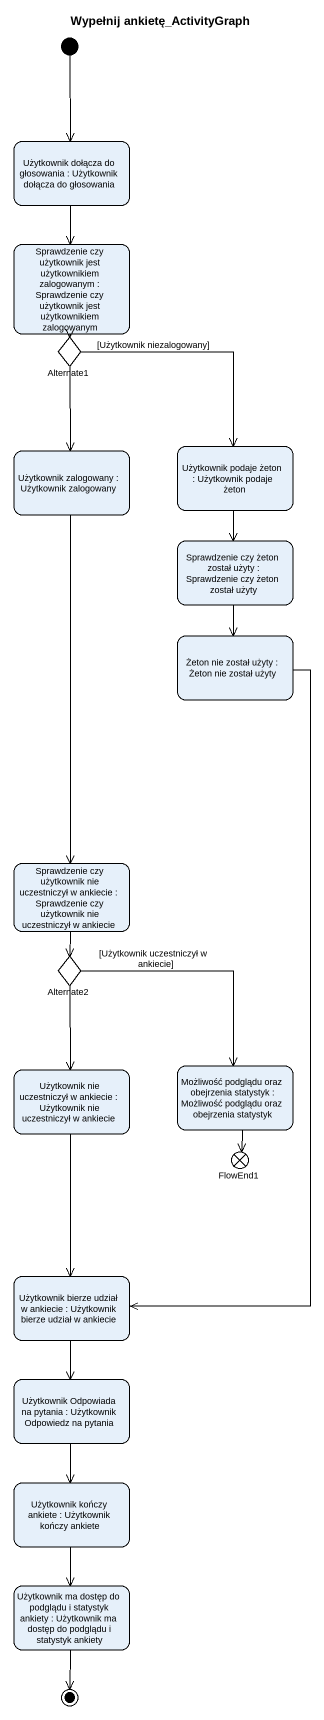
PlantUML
@startuml
title Wypełnij ankietę_ActivityGraph
hide empty description
state "Użytkownik dołącza do głosowania : Użytkownik dołącza do głosowania" as Użytkownik_dołącza_do
state "Sprawdzenie czy użytkownik jest użytkownikiem zalogowanym : Sprawdzenie czy użytkownik jest użytkownikiem zalogowanym" as Sprawdzenie_czy_użytkownik
state Alternate1 <<choice>>
state "Użytkownik zalogowany : Użytkownik zalogowany" as Użytkownik_zalogowany
state "Użytkownik podaje żeton : Użytkownik podaje żeton" as Użytkownik_podaje_żeton
state "Sprawdzenie czy żeton został użyty : Sprawdzenie czy żeton został użyty" as Sprawdzenie_czy_żeton
state "Żeton nie został użyty : Żeton nie został użyty" as Żeton_nie_został_użyty
state "Sprawdzenie czy użytkownik nie uczestniczył w ankiecie : Sprawdzenie czy użytkownik nie uczestniczył w ankiecie" as Sprawdzenie_czy_użytkownik_2
state Alternate2 <<choice>>
state "Użytkownik nie uczestniczył w ankiecie : Użytkownik nie uczestniczył w ankiecie" as Użytkownik_nie_uczestniczył
state "Możliwość podglądu oraz obejrzenia statystyk : Możliwość podglądu oraz obejrzenia statystyk" as Możliwość_podglądu_oraz
state FlowEnd1 <<end>>
state "Użytkownik bierze udział w ankiecie : Użytkownik bierze udział w ankiecie" as Użytkownik_bierze_udział_w
state "Użytkownik Odpowiada na pytania : Użytkownik Odpowiedz na pytania" as Użytkownik_Odpowiada_na
state "Użytkownik kończy ankiete : Użytkownik kończy ankiete" as Użytkownik_kończy_ankiete
state "Użytkownik ma dostęp do podglądu i statystyk ankiety : Użytkownik ma dostęp do podglądu i statystyk ankiety" as Użytkownik_ma_dostęp_do
[*] --> Użytkownik_dołącza_do
Użytkownik_dołącza_do --> Sprawdzenie_czy_użytkownik
Sprawdzenie_czy_użytkownik --> Alternate1
Alternate1 --> Użytkownik_zalogowany
Alternate1 --> Użytkownik_podaje_żeton : [Użytkownik niezalogowany]
Użytkownik_zalogowany --> Sprawdzenie_czy_użytkownik_2
Użytkownik_podaje_żeton --> Sprawdzenie_czy_żeton
Sprawdzenie_czy_żeton --> Żeton_nie_został_użyty
Żeton_nie_został_użyty --> Użytkownik_bierze_udział_w
Sprawdzenie_czy_użytkownik_2 --> Alternate2
Alternate2 --> Użytkownik_nie_uczestniczył
Alternate2 --> Możliwość_podglądu_oraz : [Użytkownik uczestniczył w ankiecie]
Użytkownik_nie_uczestniczył --> Użytkownik_bierze_udział_w
Możliwość_podglądu_oraz --> FlowEnd1
Użytkownik_bierze_udział_w --> Użytkownik_Odpowiada_na
Użytkownik_Odpowiada_na --> Użytkownik_kończy_ankiete
Użytkownik_kończy_ankiete --> Użytkownik_ma_dostęp_do
Użytkownik_ma_dostęp_do --> [*]
@enduml
